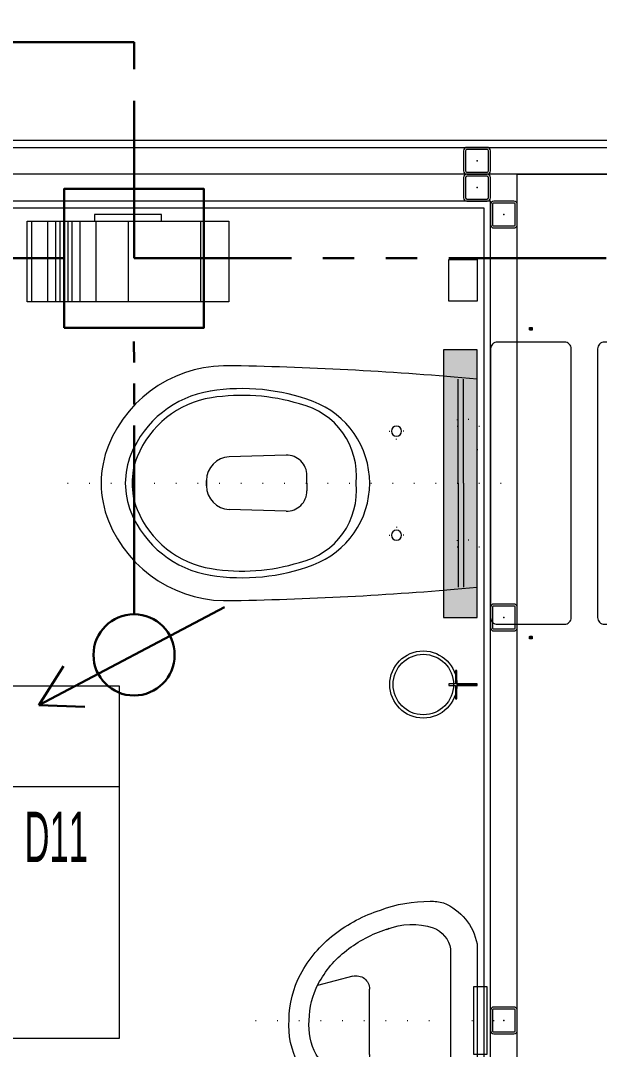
# Model space of a CAD drawing. Extents: x -1299 to 23780, y -3010 to 8106.
# Drawn here: x 10148.5 to 10234.7, y 2104.7 to 2257.9 of the extents above; entities that cross this region are included whole.
import ezdxf
from ezdxf.enums import TextEntityAlignment as Align

# ---------------------------------------------------------------- set-up
doc = ezdxf.new("R2010")
doc.units = 0
doc.header["$LTSCALE"] = 25
doc.header["$MEASUREMENT"] = 0
doc.linetypes.add('DOT2', pattern=[0.125, 0, -0.125])
doc.linetypes.add('PHANTOM2', pattern=[1.25, 0.625, -0.125, 0.125, -0.125, 0.125, -0.125])
doc.layers.get('0').update_dxf_attribs({"color": 9, "lineweight": 9})
for name, color, linetype, lineweight in [('05', 9, 'Continuous', 9), ('05V', 9, 'Continuous', 9), ('06D', 9, 'Continuous', 9), ('10', 9, 'Continuous', 9), ('11', 9, 'Continuous', 9), ('20', 9, 'DOT2', 9), ('21', 9, 'Continuous', 9), ('35', 9, 'Continuous', 9), ('E-KABLO', 7, 'Continuous', 30), ('E-MESH TAVAN', 1, 'Continuous', 30), ('E-SES AYAR ANAHTARI', 7, 'Continuous', 30), ('E-YAZI', 7, 'Continuous', 30)]:
    doc.layers.add(name, color=color, linetype=linetype, lineweight=lineweight)
doc.styles.add('Arial', font='arial.ttf', dxfattribs={"height": 2.5})
doc.styles.add('MuuM_TEXT-STANDART', font='ARIALN.TTF')

# ---------------------------------------------------------------- blocks, each defined once
blk = doc.blocks.new('Prf-40x40')
for points in [[(1.5, -2), (-1.5, -2, -0.414214), (-2, -1.5), (-2, 1.5, -0.414214), (-1.5, 2), (1.5, 2, -0.414214), (2, 1.5), (2, -1.5, -0.414214)], [(1.5, -1.7), (-1.5, -1.7, -0.414214), (-1.7, -1.5), (-1.7, 1.5, -0.414214), (-1.5, 1.7), (1.5, 1.7, -0.414214), (1.7, 1.5), (1.7, -1.5, -0.414214)]]:
    blk.add_lwpolyline(points, format="xyb", close=True)
blk.add_point((0, 0))
blk = doc.blocks.new('p-klozet üstü kağıt dispenser')
blk.add_hatch(color=255).paths.add_polyline_path([(0, 5.56), (0, 45.41), (-5, 45.41), (-5, 5.56)])
blk.add_lwpolyline([(0, 5.56), (0, 45.41), (-5, 45.41), (-5, 5.56)], close=True)
blk = doc.blocks.new('gr-p-fırçalık')
at = {"const_width": 0.3, "flags": 128}
blk.add_lwpolyline([(0, 3), (0, 0)], dxfattribs=at)
for radius in [5, 4.5]:
    blk.add_circle((0, 8), radius)
blk = doc.blocks.new('san-klo-06-p')
at = {"linetype": 'DOT2'}
for p, q in [((0, -61), (0, 5)), ((-6.49, -12), (-8.95, -12)), ((-7.75, -10.91), (-7.75, -12)), ((-7.75, -13.09), (-7.75, -12)), ((6.49, -12), (8.95, -12)), ((7.75, -10.91), (7.75, -12)), ((7.75, -13.09), (7.75, -12))]:
    blk.add_line(p, q, dxfattribs=at)
for p, q in [((0, -2), (-15.5, -2)), ((0, -2.8), (-15.5, -2.8)), ((0, -2), (15.5, -2)), ((0, -2.8), (15.5, -2.8)), ((0, -25.35), (-1.16, -25.35)), ((0, -25.35), (1.16, -25.35)), ((-4.16, -28.43), (-3.91, -36.92)), ((4.16, -28.43), (3.91, -36.92)), ((0, -40.31), (-0.41, -40.31)), ((-0.41, -40.31), (0, -40.31)), ((0.41, -40.31), (0, -40.31)), ((0, -40.31), (0.41, -40.31))]:
    blk.add_line(p, q)
for points in [[(-20, 2.02), (20, 2.02, 0.414214), (21, 3.02), (21, 13.02, 0.414214), (20, 14.02), (-20, 14.02, 0.414214), (-21, 13.02), (-21, 3.02, 0.414214)], [(-15.5, 0, 0.018163), (-17.47, -36.26, 0.320529), (-5.62, -54.91, 0.096396), (0, -56, 0.096396), (5.62, -54.91, 0.320529), (17.47, -36.26, 0.018163), (15.5, 0)]]:
    blk.add_lwpolyline(points, format="xyb", close=True)
for points in [[(-9.5, 2.02), (-9.5, -2.98), (-8.5, -2.98), (-8.5, 2.02)], [(8.5, 2.02), (8.5, -2.98), (9.5, -2.98), (9.5, 2.02)]]:
    blk.add_lwpolyline(points, dxfattribs=at)
blk.add_lwpolyline([(-5, 0), (-5, 2), (5, 2), (5, 0)], close=True, dxfattribs=at)
for centre, radius, start, end in [((-7.75, -12), 0.75, 0, 180), ((-7.75, -12), 0.75, 180, 0), ((7.75, -12), 0.75, 0, 180), ((7.75, -12), 0.75, 180, 0), ((0, -29), 13, 90, 159.4201), ((0, -29), 13, 20.5799, 90), ((-1.09, -28.95), 11, 84.3176, 166.8067), ((1.09, -28.95), 11, 13.1933, 95.6824), ((15.92, -34.98), 30, 159.4201, 189.1281), ((-15.92, -34.98), 30, 350.8719, 20.5799), ((-1.16, -28.35), 3, 90, 181.707), ((1.16, -28.35), 3, 358.293, 90), ((15.92, -34.98), 29, 162.8727, 189.1281), ((-15.92, -34.98), 29, 350.8719, 17.1273), ((-0.41, -36.81), 3.5, 181.707, 270), ((0.41, -36.81), 3.5, 270, 358.293), ((1.5, -37.29), 15.4, 189.1281, 247.9757), ((1.5, -37.29), 14.4, 189.1281, 247.9757), ((-1.5, -37.29), 14.4, 292.0243, 350.8719), ((-1.5, -37.29), 15.4, 292.0243, 350.8719), ((0, -41), 11.4, 247.9757, 270), ((0, -41), 10.4, 247.9757, 270), ((0, -41), 10.4, 270, 292.0243), ((0, -41), 11.4, 270, 292.0243)]:
    blk.add_arc(centre, radius, start, end)
at = {"layer": '05'}
blk.add_lwpolyline([(29.9, -0.01), (29.9, -3.01), (27.9, -3.01), (27.9, -3.21), (29.9, -3.21), (29.9, -4.21), (30.1, -4.21), (30.1, -3.21), (32.1, -3.21), (32.1, -3.01), (30.1, -3.01), (30.1, -0.01), (29.9, -0.01)], dxfattribs=at)
at = {"layer": '05V'}
blk.add_lwpolyline([(-27.08, -4.19), (-33.28, -4.19), (-33.28, -0.01), (-27.08, -0.01)], close=True, dxfattribs=at)
at = {"xscale": 0.1, "yscale": 0.1, "zscale": 0.1}
for p in [(-23, 8.02), (23, 8.02)]:
    blk.add_blockref('Prf-40x40', p, dxfattribs=at)
at = {"layer": '05'}
for name, p, rotation in [('gr-p-fırçalık', (29.98, -0.01), 180), ('p-klozet üstü kağıt dispenser', (-25.41, -5.01), 270)]:
    blk.add_blockref(name, p, dxfattribs=dict(at, rotation=rotation))
blk = doc.blocks.new('p-t.kağıtlığı')
at = {"layer": '20'}
h = blk.add_hatch(dxfattribs=at)
h.set_pattern_fill('CYL', color=256, scale=30, angle=-90, style=0)
h.set_pattern_definition([(270, (-14.4, 13), (30, 7e-15), []), (270, (-13.8, 13), (30, 7e-15), []), (270, (-12.6, 13), (30, 7e-15), []), (270, (-10.2, 13), (30, 7e-15), []), (270, (-5.4, 13), (30, 7e-15), []), (270, (5.4, 13), (30, 7e-15), []), (270, (10.2, 13), (30, 7e-15), []), (270, (12.6, 13), (30, 7e-15), []), (270, (13.8, 13), (30, 7e-15), []), (270, (14.4, 13), (30, 7e-15), [])])
h.paths.add_polyline_path([(-15, 1), (15, 1), (15, 13), (-15, 13)])
for points in [[(-15, 1), (15, 1), (15, 13), (-15, 13)], [(5, 1), (5, 0), (-5, 0), (-5, 1)]]:
    blk.add_lwpolyline(points, close=True)
blk = doc.blocks.new('v-k-pisuar01-p-s')
at = {"linetype": 'DOT2'}
blk.add_line((0, -33), (0, 5), dxfattribs=at)
for p, q in [((-5.07, -16), (4.66, -16)), ((-6.98, -18.56), (-5.47, -23.73)), ((6.59, -18.52), (5.19, -23.78))]:
    blk.add_line(p, q)
for points in [[(11.42, 0), (-11.42, 0, 0.252384), (-17.51, -5, 0.055826), (-17.74, -7, 0.088182), (-16.42, -14.39, 0.087476), (-12.79, -21.28, 0.105521), (-6.48, -26.6, 0.141396), (0.13, -28, 0.121036), (6.87, -26.29, 0.105521), (12.81, -21.28, 0.087476), (16.45, -14.39, 0.088182), (17.76, -7, 0.066704), (17.51, -5, 0.252384), (11.42, 0)], [(13.57, -13.47, 0.172375), (13.81, -6.52, 0.252384), (10.66, -3.93), (-10.66, -3.93, 0.252384), (-13.81, -6.52, 0.172375), (-13.57, -13.47, 0.087476), (-10.42, -19.44, 0.105521), (-5.06, -23.95, 0.144004), (0.01, -25, 0.123151), (5.45, -23.64, 0.105521), (10.44, -19.44, 0.087476), (13.59, -13.47)]]:
    blk.add_lwpolyline(points, format="xyb")
blk.add_lwpolyline([(-5, -0.5), (-5, 1.5), (5, 1.5), (5, -0.5)], close=True)
for centre, radius, start, end in [((1.16, -7.48), 15.9, 200.6506, 202.1301), ((-1.14, -7.48), 15.9, 337.8699, 339.3494), ((-5.07, -18), 2, 90, 196.3895), ((4.66, -18), 2, 345.0686, 90)]:
    blk.add_arc(centre, radius, start, end)
blk = doc.blocks.new('A$C74064896')
at = {"layer": '05V', "extrusion": (0, 0, -1), "zscale": -1, "rotation": 180}
blk.add_blockref('p-t.kağıtlığı', (302.99, -1), dxfattribs=at)
at = {"layer": '05V'}
for p, rotation in [((-219.01, -41), 90), ((-250.99, -41), 270)]:
    blk.add_blockref('san-klo-06-p', p, dxfattribs=dict(at, rotation=rotation))
at = {"layer": '05V', "xscale": -1, "rotation": 270}
blk.add_blockref('v-k-pisuar01-p-s', (-251, -121), dxfattribs=at)
blk = doc.blocks.new('0_roomno2-flat-2')
at = {"layer": '21'}
blk.add_lwpolyline([(96.88, -52.5), (0, -52.5), (0, 0), (96.88, 0)], close=True, dxfattribs=at)
for points in [[(0, -15), (96.88, -15)], [(40.62, -15), (40.62, -52.5)], [(59.38, -15), (59.38, -52.5)], [(78.12, -15), (78.12, -52.5)], [(0, -33.75), (40.62, -33.75)]]:
    blk.add_lwpolyline(points, dxfattribs=at)
at = {"layer": '21', "style": 'MuuM_TEXT-STANDART', "width": 0.6}
blk.add_text('H:', height=7.5, dxfattribs=at).set_placement((1.75, -43.04), align=Align.MIDDLE_LEFT)
at = {"layer": '21', "style": 'Arial'}
blk.add_attdef('ODANO', (0, 5.85), '', height=10, dxfattribs=at)
blk.add_attdef('MEKANADI', text='', height=10, dxfattribs=at).set_placement((1.75, -15), align=Align.BOTTOM_LEFT)
at = {"layer": '21', "style": 'MuuM_TEXT-STANDART', "width": 0.6}
for tag, p in [('YER01', (50, -22.5)), ('TAVAN01', (68.75, -22.5)), ('DUVAR01', (87.5, -22.5)), ('YER02', (50, -33.75)), ('TAVAN02', (68.75, -33.75)), ('DUVAR02', (87.5, -33.75)), ('YER03', (50, -45)), ('TAVAN03', (68.75, -45)), ('DUVAR03', (87.5, -45))]:
    blk.add_attdef(tag, text='', height=7.5, dxfattribs=at).set_placement(p, align=Align.MIDDLE_CENTER)
for tag, p in [('M2', (1.75, -24.38)), ('TEMIZTAVANYUKSEKLIGI', (9, -43.04))]:
    blk.add_attdef(tag, text='', height=7.5, dxfattribs=at).set_placement(p, align=Align.MIDDLE_LEFT)
blk = doc.blocks.new('100_SES AYAR ANAHTARI')
at = {"layer": 'E-SES AYAR ANAHTARI', "color": 4}
for p, q in [((1.776, 3.255), (0.915, 3.283)), ((1.776, 3.255), (-1.686, 1.426)), ((1.776, 3.255), (1.312, 2.529)), ((0, 0), (0, 1.561))]:
    blk.add_line(p, q, dxfattribs=at)
blk.add_circle((0, 2.317), 0.756, dxfattribs=at)

msp = doc.modelspace()

# ---------------------------------------------------------------- linework, layer by layer
at = {"layer": '06D'}
msp.add_lwpolyline([(9997.87, 2008.2), (9997.87, 2008.2, -0.009041), (10222.5, 2028.5), (10222.5, 2235), (10242.5, 2235), (10242.5, 2029.91)], format="xyb", dxfattribs=at)
msp.add_lwpolyline([(10318, 2235), (10147, 2235)], dxfattribs=at)
at = {"layer": '11'}
msp.add_lwpolyline([(10322.5, 2240), (10142.5, 2240), (10142.5, 2230), (10217.5, 2230)], dxfattribs=at)
for points in [[(10006.36, 2013.14, -0.008533), (10218.5, 2032.22), (10218.5, 2231), (10143.5, 2231), (10143.5, 2239), (10321.5, 2239), (10321.5, 2231), (10246.5, 2231), (10246.5, 2034.2)], [(10217.5, 2230), (10217.5, 2033.15, 0.008456), (10007.23, 2014.24, 0.008495)]]:
    msp.add_lwpolyline(points, format="xyb", dxfattribs=at)
at = {"layer": '35'}
msp.add_lwpolyline([(7909.5, 2803), (8525.5, 2803), (8525.5, 2363), (10472.5, 2363), (10472.5, 2240), (9967.4, 2240), (10004.84, 1897.89, 0.099521), (7703.07, 1167.17)], format="xyb", dxfattribs=at)
msp.add_lwpolyline([(10217.5, 2230), (10217.5, 2033.15, 0.008456), (10007.23, 2014.24), (9996.68, 2110.55), (9996.71, 2230), (10052.5, 2230), (10052.5, 2240), (10142.5, 2240), (10142.5, 2230)], format="xyb", close=True, dxfattribs=at)
at = {"layer": 'E-KABLO', "color": 6, "linetype": 'PHANTOM2', "ltscale": 1.5}
for p, q in [((10165.41, 2254.68), (9910.66, 2254.68)), ((10165.41, 2222.5), (10165.41, 2254.68)), ((10165.41, 2222.5), (10302.12, 2222.5))]:
    msp.add_line(p, q, dxfattribs=at)
at = {"layer": 'E-KABLO', "color": 5, "linetype": 'PHANTOM2', "ltscale": 1.5}
for p, q in [((10152.79, 2222.49), (10109.28, 2222.49)), ((10155.01, 2222.49), (10152.79, 2222.49))]:
    msp.add_line(p, q, dxfattribs=at)
at = {"layer": 'E-MESH TAVAN', "color": 3, "linetype": 'PHANTOM2'}
msp.add_line((10165.41, 2181.97), (10165.4, 2212.12), dxfattribs=at)
at = {"layer": 'E-YAZI', "color": 3, "linetype": 'Continuous', "ltscale": 100}
msp.add_lwpolyline([(10155.01, 2212.12), (10175.78, 2212.12), (10175.78, 2232.84), (10155.01, 2232.84)], close=True, dxfattribs=at)

# ---------------------------------------------------------------- block references
msp.add_blockref('A$C74064896', (10467.5, 2230))
ref = msp.add_blockref('0_roomno2-flat-2', (10066.32, 2158.83))
ref.add_attrib('ODANO', 'AUDI-K1-11', dxfattribs={"layer": '21', "height": 10, "style": 'MuuM_TEXT-STANDART'}).set_placement((10066.32, 2158.83), align=Align.BOTTOM_LEFT)
ref.add_attrib('MEKANADI', 'WC BAY', dxfattribs={"layer": '21', "height": 10, "style": 'MuuM_TEXT-STANDART', "width": 0.9}).set_placement((10068.07, 2143.83), align=Align.BOTTOM_LEFT)
ref.add_attrib('M2', '####m2', dxfattribs={"layer": '21', "height": 7.5, "style": 'MuuM_TEXT-STANDART', "width": 0.6}).set_placement((10068.07, 2134.45), align=Align.MIDDLE_LEFT)
ref.add_attrib('TEMIZTAVANYUKSEKLIGI', '2.40 M', dxfattribs={"layer": '21', "height": 7.5, "style": 'MuuM_TEXT-STANDART', "width": 0.6}).set_placement((10075.32, 2115.79), align=Align.MIDDLE_LEFT)
ref.add_attrib('YER01', 'Y08', dxfattribs={"layer": '21', "height": 7.5, "style": 'MuuM_TEXT-STANDART', "width": 0.6}).set_placement((10116.32, 2136.33), align=Align.MIDDLE_CENTER)
ref.add_attrib('TAVAN01', 'T01', dxfattribs={"layer": '21', "height": 7.5, "style": 'MuuM_TEXT-STANDART', "width": 0.6}).set_placement((10135.07, 2136.33), align=Align.MIDDLE_CENTER)
ref.add_attrib('DUVAR01', 'D11', dxfattribs={"layer": '21', "height": 7.5, "style": 'MuuM_TEXT-STANDART', "width": 0.6}).set_placement((10153.82, 2136.33), align=Align.MIDDLE_CENTER)
ref.add_attrib('TAVAN02', 'T09', dxfattribs={"layer": '21', "height": 7.5, "style": 'MuuM_TEXT-STANDART', "width": 0.6}).set_placement((10135.07, 2125.08), align=Align.MIDDLE_CENTER)
at = {"layer": '10', "xscale": -1}
for p in [(10216.5, 2237), (10216.5, 2233), (10220.5, 2229), (10220.5, 2169), (10220.5, 2109)]:
    msp.add_blockref('Prf-40x40', p, dxfattribs=at)
at = {"layer": 'E-SES AYAR ANAHTARI', "xscale": 8, "yscale": 8, "zscale": 8, "rotation": 179.9999999999999}
msp.add_blockref('100_SES AYAR ANAHTARI', (10165.41, 2181.97), dxfattribs=at)

doc.saveas('drawing.dxf')
